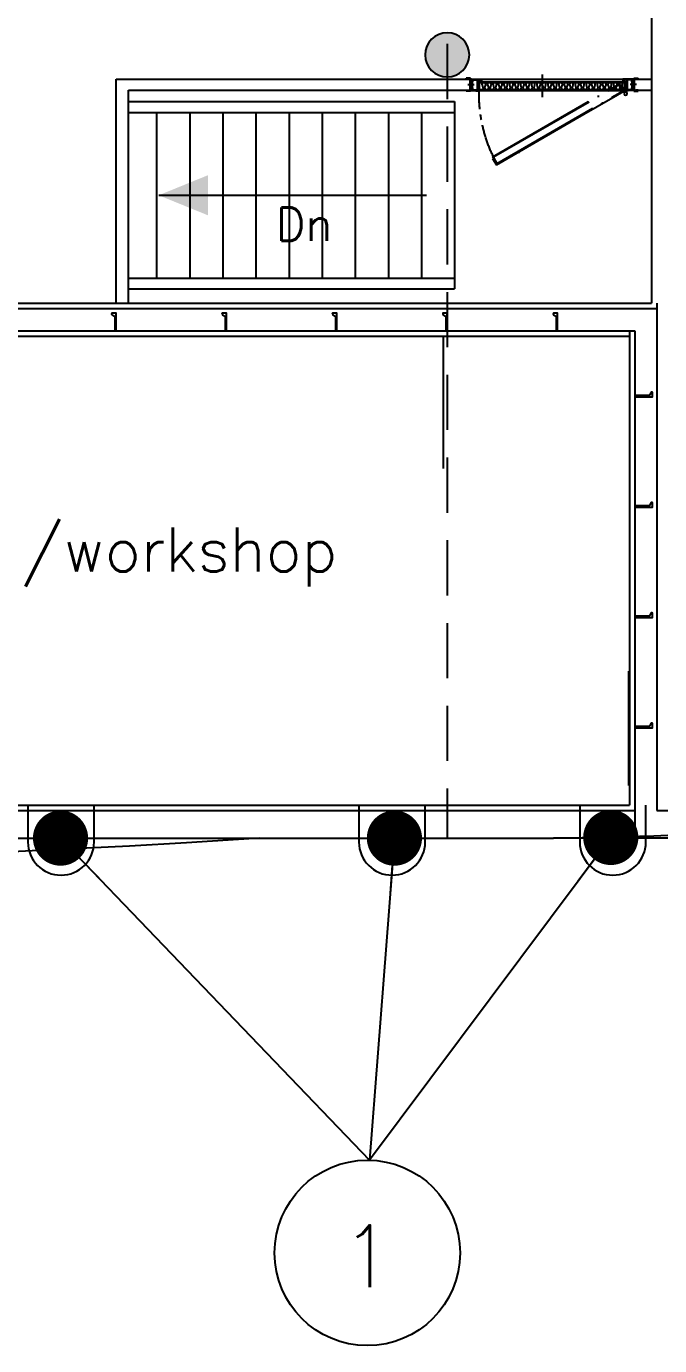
# Model space of a CAD drawing. Extents: x 1551 to 113148, y -1700 to 77018.
# Drawn here: x 27428 to 30297, y 19549 to 25528 of the extents above; entities that cross this region are included whole.
import ezdxf
from ezdxf.enums import TextEntityAlignment as Align

# ---------------------------------------------------------------- set-up
doc = ezdxf.new("R2010")
doc.units = 0
doc.header["$LTSCALE"] = 500
doc.header["$MEASUREMENT"] = 0
for name, pattern in [('CENTER', [3, 2.5, -0.25, 0, -0.25]), ('CENTER2', [1.125, 0.75, -0.125, 0.125, -0.125]), ('DASHED', [0.75, 0.5, -0.25]), ('PHANTOM', [2.1, 1.25, -0.2, 0.125, -0.2, 0.125, -0.2])]:
    doc.linetypes.add(name, pattern=pattern)
doc.layers.get('0').update_dxf_attribs({"linetype": 'CONTINUOUS'})
for name, color, linetype in [('M1CO1', 1, 'CONTINUOUS'), ('POSNR', 2, 'CONTINUOUS'), ('S0CO2', 2, 'CONTINUOUS'), ('S0PH1', 7, 'PHANTOM'), ('S0TX2', 7, 'CONTINUOUS'), ('SAFECO1', 1, 'CONTINUOUS')]:
    doc.layers.add(name, color=color, linetype=linetype)
doc.styles.add('18', font='romans', dxfattribs={"height": 180})
doc.styles.add('ROMANS', font='romans', dxfattribs={"height": 100})
doc.dimstyles.get("Standard").update_dxf_attribs({"dimtxt": 2, "dimasz": 2.5, "dimexe": 1, "dimexo": 1, "dimgap": 1, "dimtad": 1, "dimdsep": 46, "dimtxsty": 'ROMANS', "dimcen": 0, "dimclrd": 1, "dimclre": 1, "dimclrt": 2, "dimadec": 0, "dimazin": 0, "dimtfac": 1, "dimtmove": 2, "dimatfit": 3, "dimfxl": 1, "dimtvp": 100, "dimtolj": 1, "dimarcsym": 0})

# ---------------------------------------------------------------- blocks, each defined once
blk = doc.blocks.new('PILL-O')
at = {"layer": 'S0TX2'}
h = blk.add_hatch(color=256, dxfattribs=at)
h.paths.add_polyline_path([(0.7, -0.7), (0, -1.5), (0, -100, 0.198881), (70.7, -70.7)])
h.paths.add_polyline_path([(0, -1.5), (-70, -71.4, 0.196266), (0, -100)])
h.paths.add_polyline_path([(0, -1.5), (0, 0), (-70.7, 70.7, 0.198912), (-100, 0, 0.201592), (-70, -71.4)])
h.paths.add_polyline_path([(0, 100, 0.198881), (-70.7, 70.7), (0, 0)])
h.paths.add_polyline_path([(71.4, 70, 0.201624), (0, 100), (0, 0), (0.7, -0.7)])
h.paths.add_polyline_path([(71.4, 70), (0.7, -0.7), (70.7, -70.7, 0.198912), (100, 0, 0.196235)])
at = {"layer": 'S0CO2'}
blk.add_circle((0, 0), 100, dxfattribs=at)
blk = doc.blocks.new('HP80x7')
at = {"color": 0, "linetype": 'ByBlock'}
blk.add_lwpolyline([(16.9, -80, 0.773344), (19, -72.5), (8, -66.2, -0.267949), (6, -62.7), (6, 0), (0, 0), (0, -80), (17.1, -80)], format="xyb", dxfattribs=at)
blk = doc.blocks.new('Internal Lining-door 730 L')
at = {"linetype": 'CENTER', "ltscale": 0.4}
for p, q in [((17302, 17625.1), (17319.1, 17654.6)), ((17302.9, 17624.6), (17319.5, 17653.3)), ((17322.4, 17650.4), (17303.4, 17617.5)), ((17323.2, 17647.7), (17306.2, 17618.2)), ((17319.1, 17654.6), (17320, 17654.1)), ((17896.7, 17321.1), (17319.1, 17654.6)), ((17319.5, 17653.3), (17896.2, 17320.3)), ((17322.4, 17650.4), (17895.7, 17319.4)), ((17323.2, 17647.7), (17893, 17318.7)), ((17306.4, 17622.6), (17302, 17625.1)), ((17303.4, 17617.5), (17876.7, 17286.5)), ((17306.2, 17618.2), (17876, 17289.2))]:
    blk.add_line(p, q, dxfattribs=at)
at = {"ltscale": 600}
for p, q in [((17526.7, 17244.1), (17526.7, 17348)), ((17201.7, 17319.5), (17181.7, 17319.5)), ((17181.7, 17315.5), (17181.7, 17319.5)), ((17181.7, 17315.5), (17191.7, 17315.5)), ((17199.7, 17317.5), (17185.7, 17317.5)), ((17190, 17290.5), (17218.1, 17290.5)), ((17191.7, 17317.5), (17191.7, 17315.5)), ((17199.7, 17263.5), (17199.7, 17317.5)), ((17201.7, 17300.2), (17201.7, 17319.5)), ((17201.7, 17317.5), (17235.7, 17317.5)), ((17201.7, 17315.5), (17233.7, 17315.5)), ((17201.7, 17300.2), (17205.7, 17295.6)), ((17201.7, 17280.7), (17205.7, 17285.3)), ((17201.7, 17261.5), (17201.7, 17280.7)), ((17203.7, 17301.2), (17203.7, 17315.5)), ((17203.7, 17301.2), (17207.7, 17296.6)), ((17203.7, 17279.7), (17207.7, 17284.3)), ((17205.7, 17285.3), (17205.7, 17295.6)), ((17207.7, 17267.5), (17207.7, 17315.5)), ((17209.7, 17267.5), (17209.7, 17315.5)), ((17211.7, 17305.5), (17209.7, 17305.5)), ((17211.7, 17305.5), (17211.7, 17313.5)), ((17211.7, 17313.5), (17231.7, 17313.5)), ((17226.7, 17318.5), (17226.7, 17317.5)), ((17226.7, 17318.5), (17236.7, 17318.5)), ((17231.7, 17269.5), (17231.7, 17313.5)), ((17233.7, 17267.5), (17233.7, 17315.5)), ((17235.7, 17269.5), (17235.7, 17317.5)), ((17236.7, 17284.3), (17235.7, 17284.3)), ((17236.7, 17284.3), (17236.7, 17318.5)), ((17902.7, 17318.5), (17236.7, 17318.5)), ((17236.7, 17317.5), (17902.7, 17317.5)), ((17240.7, 17316.5), (17240.7, 17278.5)), ((17240.7, 17316.5), (17902.7, 17316.5)), ((17242.7, 17314.5), (17242.7, 17280.5)), ((17242.7, 17314.5), (17900.7, 17314.5)), ((17242.7, 17280.5), (17900.7, 17280.5)), ((17900.7, 17314.5), (17900.7, 17280.5)), ((17902.7, 17316.5), (17902.7, 17323.7)), ((17902.7, 17316.5), (17902.7, 17278.5)), ((17906.7, 17318.5), (17906.7, 17323.7)), ((17906.7, 17284.3), (17906.7, 17318.5)), ((17916.7, 17318.5), (17906.7, 17318.5)), ((17906.7, 17284.3), (17907.7, 17284.3)), ((17941.7, 17317.5), (17907.7, 17317.5)), ((17907.7, 17269.5), (17907.7, 17317.5)), ((17941.7, 17315.5), (17909.7, 17315.5)), ((17909.7, 17267.5), (17909.7, 17315.5)), ((17931.7, 17313.5), (17911.7, 17313.5)), ((17911.7, 17269.5), (17911.7, 17313.5)), ((17916.7, 17318.5), (17916.7, 17317.5)), ((17953.4, 17290.5), (17925.4, 17290.5)), ((17931.7, 17305.5), (17931.7, 17313.5)), ((17931.7, 17305.5), (17933.7, 17305.5)), ((17933.7, 17267.5), (17933.7, 17315.5)), ((17935.7, 17267.5), (17935.7, 17315.5)), ((17939.7, 17301.2), (17935.7, 17296.6)), ((17939.7, 17279.7), (17935.7, 17284.3)), ((17941.7, 17300.2), (17937.7, 17295.6)), ((17937.7, 17285.3), (17937.7, 17295.6)), ((17941.7, 17280.7), (17937.7, 17285.3)), ((17939.7, 17301.2), (17939.7, 17315.5)), ((17941.7, 17319.5), (17961.7, 17319.5)), ((17941.7, 17300.2), (17941.7, 17319.5)), ((17941.7, 17261.5), (17941.7, 17280.7)), ((17943.7, 17263.5), (17943.7, 17317.5)), ((17943.7, 17317.5), (17957.8, 17317.5)), ((17951.7, 17317.5), (17951.7, 17315.5)), ((17961.7, 17315.5), (17951.7, 17315.5)), ((17961.7, 17315.5), (17961.7, 17319.5)), ((17181.7, 17265.5), (17191.7, 17265.5)), ((17181.7, 17265.5), (17181.7, 17261.5)), ((17201.7, 17261.5), (17181.7, 17261.5)), ((17199.7, 17263.5), (17185.7, 17263.5)), ((17191.7, 17263.5), (17191.7, 17265.5)), ((17201.7, 17267.5), (17249.7, 17267.5)), ((17201.7, 17265.5), (17251.7, 17265.5)), ((17203.7, 17267.5), (17203.7, 17279.7)), ((17211.7, 17277.5), (17209.7, 17277.5)), ((17211.7, 17269.5), (17211.7, 17277.5)), ((17211.7, 17269.5), (17231.7, 17269.5)), ((17235.7, 17269.5), (17247.7, 17269.5)), ((17241.7, 17278.5), (17240.7, 17278.5)), ((17241.7, 17278.5), (17241.7, 17274.5)), ((17241.7, 17278.5), (17902.7, 17278.5)), ((17241.7, 17276.5), (17251.7, 17276.5)), ((17241.7, 17274.5), (17249.7, 17274.5)), ((17247.7, 17269.5), (17247.7, 17274.5)), ((17249.7, 17267.5), (17249.7, 17274.5)), ((17251.7, 17265.5), (17251.7, 17276.5)), ((17891.7, 17265.5), (17891.7, 17276.5)), ((17901.7, 17276.5), (17891.7, 17276.5)), ((17941.7, 17265.5), (17891.7, 17265.5)), ((17893.7, 17267.5), (17893.7, 17274.5)), ((17901.7, 17274.5), (17893.7, 17274.5)), ((17941.7, 17267.5), (17893.7, 17267.5)), ((17895.7, 17269.5), (17895.7, 17274.5)), ((17907.7, 17269.5), (17895.7, 17269.5)), ((17901.7, 17278.5), (17901.7, 17274.5)), ((17901.7, 17278.5), (17902.7, 17278.5)), ((17931.7, 17269.5), (17911.7, 17269.5)), ((17931.7, 17269.5), (17931.7, 17277.5)), ((17931.7, 17277.5), (17933.7, 17277.5)), ((17939.7, 17267.5), (17939.7, 17279.7)), ((17941.7, 17261.5), (17961.7, 17261.5)), ((17943.7, 17263.5), (17957.8, 17263.5)), ((17951.7, 17263.5), (17951.7, 17265.5)), ((17961.7, 17265.5), (17951.7, 17265.5)), ((17961.7, 17265.5), (17961.7, 17261.5))]:
    blk.add_line(p, q, dxfattribs=at)
for p, q in [((17254.5, 17291.2), (17258.2, 17303.1)), ((17267.1, 17303.1), (17270.8, 17291.2)), ((17279.3, 17291.2), (17283.1, 17303.1)), ((17291.9, 17303.1), (17295.7, 17291.2)), ((17304.1, 17291.2), (17307.9, 17303.1)), ((17316.7, 17303.1), (17320.5, 17291.2)), ((17328.9, 17291.2), (17332.7, 17303.1)), ((17341.5, 17303.1), (17345.3, 17291.2))]:
    blk.add_line(p, q)
at = {"ltscale": 0.5}
for p, q in [((17857.8, 17307.3), (17858.3, 17306.4)), ((17893, 17318.7), (17876, 17289.2)), ((17895.7, 17319.4), (17876.7, 17286.5)), ((17879.7, 17291.6), (17883.1, 17289.6)), ((17883.1, 17289.6), (17900.2, 17319.1)), ((17895.7, 17319.4), (17899.4, 17325.7)), ((17900.2, 17319.1), (17902.8, 17323.7))]:
    blk.add_line(p, q, dxfattribs=at)
blk.add_lwpolyline([(17900.7, 17312.4, 0.771886), (17887.2, 17303.1), (17891, 17291.2, -1.315477), (17874.6, 17291.2), (17878.4, 17303.1, 1.425918), (17862.4, 17303.1), (17866.2, 17291.2, -1.315477), (17849.8, 17291.2), (17853.6, 17303.1, 1.425918), (17837.6, 17303.1), (17841.4, 17291.2, -1.315477), (17825, 17291.2), (17828.8, 17303.1, 1.425918), (17812.8, 17303.1), (17816.6, 17291.2, -1.315477), (17800.2, 17291.2), (17804, 17303.1, 1.425918), (17788, 17303.1), (17791.8, 17291.2, -1.315477), (17775.4, 17291.2), (17779.1, 17303.1, 1.425918), (17763.2, 17303.1), (17766.9, 17291.2, -1.315477), (17750.6, 17291.2), (17754.3, 17303.1, 1.425918), (17738.4, 17303.1), (17742.1, 17291.2, -1.315477), (17725.8, 17291.2), (17729.5, 17303.1, 1.425918), (17713.6, 17303.1), (17717.3, 17291.2, -1.315477), (17701, 17291.2), (17704.7, 17303.1, 1.425918), (17688.8, 17303.1), (17692.5, 17291.2, -1.315477), (17676.2, 17291.2), (17679.9, 17303.1, 1.425918), (17663.9, 17303.1), (17667.7, 17291.2, -1.315477), (17651.3, 17291.2), (17655.1, 17303.1, 1.425918), (17639.1, 17303.1), (17642.9, 17291.2, -1.315477), (17626.5, 17291.2), (17630.3, 17303.1, 1.425918), (17614.3, 17303.1), (17618.1, 17291.2, -1.315477), (17601.7, 17291.2), (17605.5, 17303.1, 1.425918), (17589.5, 17303.1), (17593.3, 17291.2, -1.315477), (17576.9, 17291.2), (17580.7, 17303.1, 1.425918), (17564.7, 17303.1), (17568.5, 17291.2, -1.315477), (17552.1, 17291.2), (17555.9, 17303.1, 1.425918), (17539.9, 17303.1), (17543.7, 17291.2, -1.315477), (17527.3, 17291.2), (17531.1, 17303.1, 1.425918), (17515.1, 17303.1), (17518.9, 17291.2, -1.315477), (17502.5, 17291.2), (17506.3, 17303.1, 1.425918), (17490.3, 17303.1), (17494.1, 17291.2, -1.315477), (17477.7, 17291.2), (17481.5, 17303.1, 1.425918), (17465.5, 17303.1), (17469.3, 17291.2, -1.315477), (17452.9, 17291.2), (17456.7, 17303.1, 1.425918), (17440.7, 17303.1), (17444.5, 17291.2, -1.315477), (17428.1, 17291.2), (17431.9, 17303.1, 1.425918), (17415.9, 17303.1), (17419.7, 17291.2, -1.315477), (17403.3, 17291.2), (17407.1, 17303.1, 1.425918), (17391.1, 17303.1), (17394.9, 17291.2, -1.315477), (17378.5, 17291.2), (17382.3, 17303.1, 1.425918), (17366.3, 17303.1), (17370.1, 17291.2, -1.315477), (17353.7, 17291.2), (17357.5, 17303.1, 1.425918), (17341.5, 17303.1), (17345.3, 17291.2, -0.676039), (17332.7, 17281.7, -0.676039)], format="xyb")
at = {"ltscale": 600}
blk.add_circle((17904.7, 17331), 7.5, dxfattribs=at)
blk.add_circle((17904.7, 17331), 7.5, dxfattribs=at)
for centre, start, end in [((17250.3, 17306), 340.08415, 152.2922), ((17262.7, 17289), 164.48279, 15.51721), ((17275.1, 17306), 340.08415, 199.91585), ((17287.5, 17289), 164.48279, 15.51721), ((17299.9, 17306), 340.08415, 199.91585), ((17312.3, 17289), 164.48279, 15.51721), ((17324.7, 17306), 340.08415, 199.91585), ((17337.1, 17289), 164.48279, 15.51721), ((17349.5, 17306), 49.25971, 199.91585)]:
    blk.add_arc(centre, 8.5, start, end)
at = {"layer": 'S0PH1', "linetype": 'CENTER2', "ltscale": 0.4}
blk.add_arc((17904.7, 17331), 664, 154.5349, 181.25129, dxfattribs=at)
blk = doc.blocks.new('POS_VINDU')
at = {"layer": 'S0CO2'}
blk.add_circle((0, 0), 4.203, dxfattribs=at)
at = {"layer": 'POSNR', "color": 2, "style": 'ROMANS'}
blk.add_attdef('POS', text='', height=2.81, dxfattribs=at).set_placement((0, -1.561), align=Align.CENTER)
blk = doc.blocks.new('DOT')
at = {"layer": 'SAFECO1', "color": 0, "linetype": 'ByBlock'}
blk.add_line((-0.5, 0), (-1, 0), dxfattribs=at)
at = {"layer": 'SAFECO1', "color": 0, "linetype": 'ByBlock', "const_width": 0.5}
blk.add_lwpolyline([(-0.25, 0, 1), (0.25, 0, 1)], format="xyb", close=True, dxfattribs=at)

msp = doc.modelspace()

# ---------------------------------------------------------------- linework, layer by layer
at = {"linetype": 'DASHED'}
msp.add_line((29335.105, 31448.758), (29335.105, 21848.758), dxfattribs=at)
for p, q in [((30260.105, 27098.758), (30260.105, 24273.716)), ((27835.105, 24273.716), (27835.105, 25288.984)), ((27835.105, 25288.984), (30260.105, 25288.984)), ((27890.862, 25238.984), (30260.105, 25238.984)), ((27890.862, 24273.716), (27890.862, 25238.984)), ((27890.862, 25187.506), (29368.23, 25187.506)), ((29368.23, 25187.506), (29368.23, 24337.895)), ((27890.862, 25137.506), (29368.23, 25137.506)), ((28018.23, 25137.506), (28018.23, 24387.506)), ((28168.23, 25137.506), (28168.23, 24387.506)), ((28318.23, 25137.506), (28318.23, 24387.506)), ((28468.23, 25137.506), (28468.23, 24387.506)), ((28618.23, 25137.506), (28618.23, 24387.506)), ((28768.23, 25137.506), (28768.23, 24387.506)), ((28918.23, 25137.506), (28918.23, 24387.506)), ((29068.23, 25137.506), (29068.23, 24387.506)), ((29218.23, 25137.506), (29218.23, 24387.506)), ((28027.545, 24762.506), (29241.036, 24762.506)), ((27890.862, 24387.506), (29368.23, 24387.506)), ((27890.862, 24337.895), (29368.23, 24337.895)), ((24907.509, 24273.716), (30260.105, 24273.716)), ((24932.509, 24248.716), (30285.105, 24248.716)), ((30285.105, 24273.716), (30285.105, 21973.758)), ((23835.105, 24148.758), (30185.105, 24148.758)), ((23835.105, 24148.758), (30185.105, 24148.758)), ((23985.105, 24123.758), (30160.105, 24123.758)), ((29317.724, 23523.758), (29317.724, 24123.716)), ((30160.105, 24148.758), (30160.105, 21998.758)), ((30185.105, 24148.758), (30185.105, 21848.758)), ((30155.812, 22605.198), (30155.812, 22087.024)), ((23960.105, 21973.758), (30185.105, 21973.758)), ((23985.105, 21998.758), (30160.105, 21998.758)), ((30285.105, 21973.758), (32839.515, 21973.758)), ((23801.533, 21848.758), (29817.015, 21848.758))]:
    msp.add_line(p, q)
for points in [[(27435.105, 21998.758), (27435.105, 21830.921, 1), (27735.105, 21830.921), (27735.105, 21998.758)], [(28935.105, 21998.758), (28935.105, 21830.921, 1), (29235.105, 21830.921), (29235.105, 21998.758)], [(29935.105, 21998.758), (29935.105, 21830.921, 1), (30235.105, 21830.921), (30235.105, 21998.758)]]:
    msp.add_lwpolyline(points, format="xyb")
msp.add_lwpolyline([(28484.641, 21848.758), (28389.077, 21842.06), (28153.211, 21827.326), (27895.837, 21812.996), (27605.842, 21798.398), (27272.062, 21782.858), (26883.309, 21765.705), (26428.387, 21746.266), (25893.489, 21723.758)])
at = {"flags": 128}
msp.add_lwpolyline([(30435.287, 21865.471, -0.0018485), (30335.105, 21860.617, -0.005331), (30076.007, 21851.788, -0.005849), (29816.786, 21848.758)], format="xyb", dxfattribs=at)
msp.add_lwpolyline([(32839.515, 21848.758), (29817.015, 21848.758)], dxfattribs=at)
msp.add_solid([(28251.346, 24671.406), (28027.545, 24762.506), (28251.346, 24853.606)])

# ---------------------------------------------------------------- block references
at = {"xscale": -1, "rotation": 180}
for name, p in [('PILL-O', (29335.105, 25398.758)), ('Internal Lining-door 730 L', (12238.375, 42554.447))]:
    msp.add_blockref(name, p, dxfattribs=at)
for p, rotation in [((27835.105, 24148.758), 180), ((28335.105, 24148.758), 180), ((28835.105, 24148.758), 180), ((29335.105, 24148.758), 180), ((29835.105, 24148.758), 180), ((30185.105, 23848.758), 90), ((30185.105, 23348.758), 90), ((30185.105, 22848.758), 90), ((30185.105, 22348.758), 90)]:
    msp.add_blockref('HP80x7', p, dxfattribs=dict(rotation=rotation))
at = {"layer": 'POSNR', "linetype": 'Continuous', "xscale": 100, "yscale": 100, "zscale": 100}
msp.add_blockref('POS_VINDU', (28972.897, 19968.912), dxfattribs=at).add_auto_attribs({'POS': '1'})

# ---------------------------------------------------------------- texts
at = {"style": '18'}
for s, height, p in [('Dn', 150, (28558.038, 24556.714)), ('Store/workshop', 200, (26703.729, 23056.617))]:
    msp.add_text(s, height=height, dxfattribs=at).set_placement(p)

# ---------------------------------------------------------------- leaders
at = {"layer": 'M1CO1', "linetype": 'Continuous'}
for points in [[(27582.824, 21848.758), (28983.129, 20389.102)], [(29095.702, 21848.758), (28983.129, 20389.102)], [(30076.007, 21851.788), (28983.129, 20389.102)]]:
    msp.add_leader(points, dimstyle='Standard', override={"dimasz": 250, "dimgap": 100, "dimtad": 0, "dimldrblk": 'DOT'}, dxfattribs=at)

doc.saveas('drawing.dxf')
